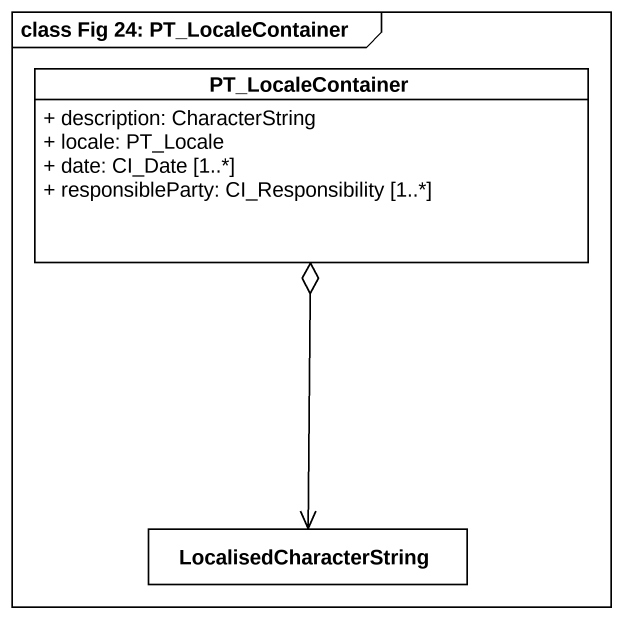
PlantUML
@startuml
mainframe class Fig 24: PT_LocaleContainer
hide circle
hide empty members
skinparam classAttributeIconSize 0
class PT_LocaleContainer #FFFFFF {
  + description: CharacterString
  + locale: PT_Locale
  + date: CI_Date [1..*]
  + responsibleParty: CI_Responsibility [1..*]
}
class LocalisedCharacterString #FFFFFF
PT_LocaleContainer o--> LocalisedCharacterString
@enduml
